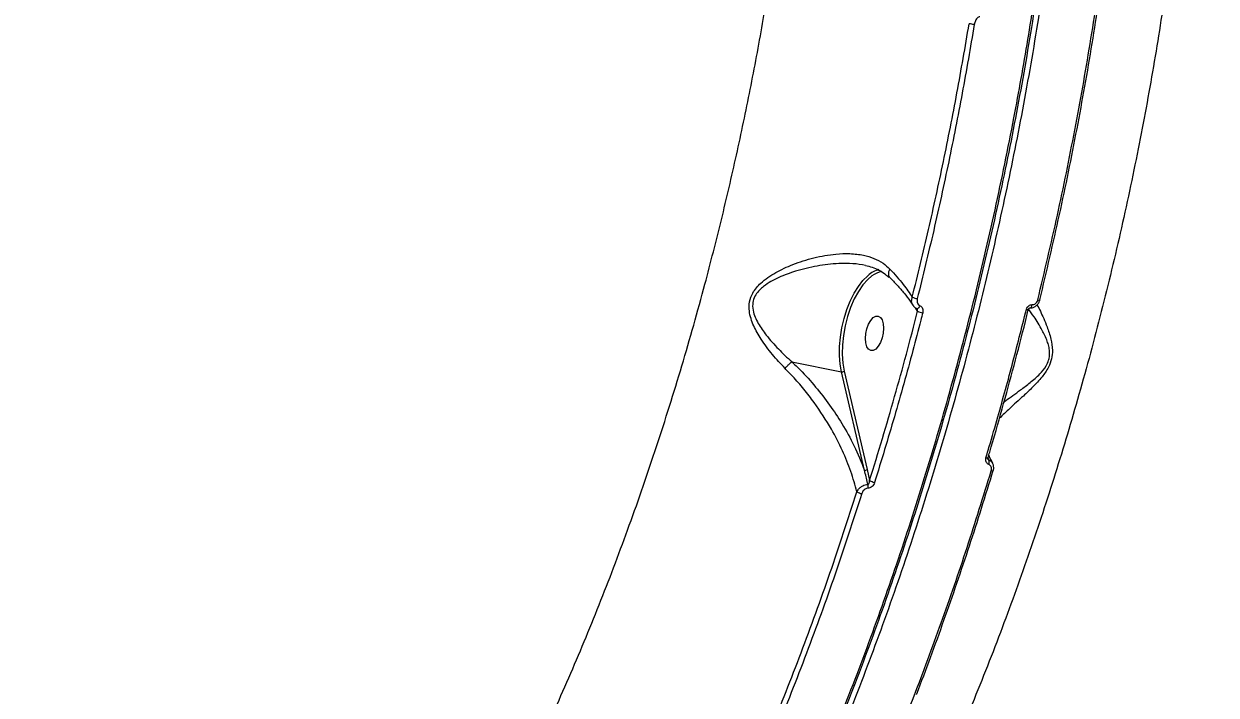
# Model space of a CAD drawing. Header units: millimetres. Extents: x -11024 to 8278, y -7837 to 5770.
# Drawn here: x 2763.7 to 3067.4, y -1551.2 to -1380.3 of the extents above; entities that cross this region are included whole.
import ezdxf

# ---------------------------------------------------------------- set-up
doc = ezdxf.new("R2010")
doc.units = ezdxf.units.MM
for name, color, linetype in [('DIKOM_ОБЪЕКТ', 7, 'Continuous'), ('DIKOM_РАЗМЕР_ЗОНА', 7, 'Continuous'), ('DIKOM_РАЗМЕР_ОБЪЕКТА', 7, 'Continuous')]:
    doc.layers.add(name, color=color, linetype=linetype)
doc.styles.add('style1', font='arial.ttf', dxfattribs={"width": 0.8})
doc.dimstyles.new('1-50', dxfattribs={"dimtxt": 300, "dimasz": 200, "dimexe": 100, "dimexo": 0, "dimgap": 100, "dimtad": 1, "dimtxsty": 'style1', "dimcen": 200, "dimclrd": 7, "dimclre": 7, "dimclrt": 7, "dimadec": 1, "dimazin": 2, "dimtfac": 1, "dimtmove": 0, "dimatfit": 2, "dimfxl": 0, "dimlwd": 25, "dimlwe": 18, "dimarcsym": 0})

# ---------------------------------------------------------------- blocks, each defined once
blk = doc.blocks.new('*D9')
at = {"layer": 'Defpoints', "color": 0, "transparency": 16777216}
for p in [(3740.68, 3707.51), (-8191.56, -3797.25), (-1076.12, -3797.25)]:
    blk.add_point(p, dxfattribs=at)
at = {"layer": 'DIKOM_РАЗМЕР_ОБЪЕКТА', "color": 7, "lineweight": 18, "transparency": 16777216}
for p, q in [((3740.68, 3707.51), (-8291.56, 3707.51)), ((-1076.12, -3797.25), (-8291.56, -3797.25))]:
    blk.add_line(p, q, dxfattribs=at)
at = {"layer": 'DIKOM_РАЗМЕР_ОБЪЕКТА', "color": 7, "lineweight": 25, "transparency": 16777216}
blk.add_line((-8191.56, 3507.51), (-8191.56, -3597.25), dxfattribs=at)
at = {"layer": 'DIKOM_РАЗМЕР_ОБЪЕКТА', "color": 7, "transparency": 16777216}
for points in [[(-8224.9, 3507.51), (-8158.23, 3507.51), (-8191.56, 3707.51)], [(-8224.9, -3597.25), (-8158.23, -3597.25), (-8191.56, -3797.25)]]:
    blk.add_solid(points, dxfattribs=at)
at = {"layer": 'DIKOM_РАЗМЕР_ОБЪЕКТА', "color": 7, "transparency": 16777216, "insert": (-8444.74, -44.87), "char_height": 300, "attachment_point": 5, "rotation": 90, "style": 'style1'}
blk.add_mtext('7500', dxfattribs=at)
blk = doc.blocks.new('*D10')
at = {"layer": 'Defpoints', "color": 0, "transparency": 16777216}
for p in [(-7791.31, -186.83), (6174.94, -1432.98), (6174.94, -5371.27)]:
    blk.add_point(p, dxfattribs=at)
at = {"layer": 'DIKOM_РАЗМЕР_ОБЪЕКТА', "color": 7, "lineweight": 18, "transparency": 16777216}
for p, q in [((-7791.31, -186.83), (-7791.31, -5471.27)), ((6174.94, -1432.98), (6174.94, -5471.27))]:
    blk.add_line(p, q, dxfattribs=at)
at = {"layer": 'DIKOM_РАЗМЕР_ОБЪЕКТА', "color": 7, "lineweight": 25, "transparency": 16777216}
blk.add_line((-7591.31, -5371.27), (5974.94, -5371.27), dxfattribs=at)
at = {"layer": 'DIKOM_РАЗМЕР_ОБЪЕКТА', "color": 7, "transparency": 16777216}
for points in [[(-7591.31, -5337.93), (-7591.31, -5404.6), (-7791.31, -5371.27)], [(5974.94, -5337.93), (5974.94, -5404.6), (6174.94, -5371.27)]]:
    blk.add_solid(points, dxfattribs=at)
at = {"layer": 'DIKOM_РАЗМЕР_ОБЪЕКТА', "color": 7, "transparency": 16777216, "insert": (-1343.68, -5118.1), "char_height": 300, "attachment_point": 5, "style": 'style1'}
blk.add_mtext('14000', dxfattribs=at)
blk = doc.blocks.new('*D11')
at = {"layer": 'Defpoints', "color": 0, "transparency": 16777216}
for p in [(3316.13, 5770.14), (-10574.15, -5797.25), (-1580.09, -5797.25)]:
    blk.add_point(p, dxfattribs=at)
at = {"layer": 'DIKOM_РАЗМЕР_ЗОНА', "color": 7, "lineweight": 18, "transparency": 16777216}
for p, q in [((3316.13, 5770.14), (-10674.15, 5770.14)), ((-1580.09, -5797.25), (-10674.15, -5797.25))]:
    blk.add_line(p, q, dxfattribs=at)
at = {"layer": 'DIKOM_РАЗМЕР_ЗОНА', "color": 7, "lineweight": 25, "transparency": 16777216}
blk.add_line((-10574.15, 5570.14), (-10574.15, -5597.25), dxfattribs=at)
at = {"layer": 'DIKOM_РАЗМЕР_ЗОНА', "color": 7, "transparency": 16777216}
for points in [[(-10607.49, 5570.14), (-10540.82, 5570.14), (-10574.15, 5770.14)], [(-10607.49, -5597.25), (-10540.82, -5597.25), (-10574.15, -5797.25)]]:
    blk.add_solid(points, dxfattribs=at)
at = {"layer": 'DIKOM_РАЗМЕР_ЗОНА', "color": 7, "transparency": 16777216, "insert": (-10827.33, -172.99), "char_height": 300, "attachment_point": 5, "rotation": 90, "style": 'style1'}
blk.add_mtext('11500', dxfattribs=at)

msp = doc.modelspace()

# ---------------------------------------------------------------- linework, layer by layer
at = {"layer": 'DIKOM_ОБЪЕКТ', "color": 7, "linetype": 'Continuous', "lineweight": 15}
for p, q in [((2991.373, -1453.457), (2990.822, -1452.567)), ((2959.338, -1466.287), (2971.991, -1468.888)), ((2977.834, -1493.958), (2971.991, -1468.888)), ((2972.661, -1468.676), (2978.503, -1493.743)), ((3009.271, -1490.951), (3009.517, -1491.357)), ((2978.503, -1493.743), (2979.142, -1496.537))]:
    msp.add_line(p, q, dxfattribs=at)
at = {"layer": 'DIKOM_ОБЪЕКТ', "color": 7, "linetype": 'Continuous', "lineweight": 15, "flags": 128}
for points in [[(2971.991, -1468.888), (2971.645, -1466.889), (2971.48, -1464.719), (2971.5, -1462.425), (2971.702, -1460.057), (2972.084, -1457.665), (2972.637, -1455.301), (2973.349, -1453.018), (2974.204, -1450.864), (2975.185, -1448.886), (2976.268, -1447.127), (2977.432, -1445.626), (2978.651, -1444.414), (2978.764, -1444.319)], [(2979.737, -1444.459), (2978.655, -1445.366), (2977.427, -1446.734), (2976.272, -1448.399), (2975.216, -1450.323), (2974.285, -1452.458), (2973.501, -1454.753), (2972.884, -1457.152), (2972.449, -1459.597), (2972.205, -1462.03), (2972.159, -1464.392), (2972.312, -1466.625), (2972.661, -1468.676)], [(3022.4, -1450.558), (3022.46, -1450.584), (3022.487, -1450.604), (3022.488, -1450.609)], [(2991.142, -1452.781), (2991.195, -1452.796), (2991.321, -1452.789), (2991.461, -1452.727), (2991.604, -1452.614), (2991.744, -1452.457), (2991.872, -1452.265), (2991.98, -1452.049)], [(3020.016, -1452.589), (3020.02, -1452.589), (3020.116, -1452.573), (3020.209, -1452.516), (3020.296, -1452.422), (3020.374, -1452.294), (3020.438, -1452.138), (3020.487, -1451.96), (3020.519, -1451.766)], [(2982.71, -1457.755), (2982.616, -1458.999), (2982.342, -1460.25), (2981.91, -1461.406), (2981.355, -1462.372), (2980.722, -1463.072), (2980.063, -1463.447), (2979.43, -1463.468), (2978.875, -1463.133), (2978.443, -1462.47), (2978.169, -1461.531), (2978.075, -1460.393), (2978.169, -1459.148), (2978.443, -1457.897), (2978.875, -1456.742), (2979.43, -1455.775), (2980.063, -1455.076), (2980.722, -1454.7), (2981.355, -1454.679), (2981.91, -1455.014), (2982.342, -1455.678), (2982.616, -1456.617), (2982.71, -1457.755)], [(3010.623, -1494.086), (3010.624, -1494.088), (3010.623, -1494.102)]]:
    msp.add_lwpolyline(points, dxfattribs=at)
at = {"layer": 'DIKOM_ОБЪЕКТ', "color": 7, "linetype": 'Continuous', "lineweight": 15}
for centre, radius, start, end in [((3003.583, -1391.018), 10.762, 78.14561, 85.20955), ((2983.132, -1449.224), 6.568, 104.2384, 131.68717), ((2983.343, -1449.332), 6.061, 100.06855, 126.50624), ((2993.15, -1440.885), 9.538, 250.68095, 258.65296), ((3022.419, -1449.132), 1.479, 252.70029, 272.6865), ((2994.323, -1445.492), 8.494, 249.67448, 258.79321), ((3019.456, -1451.845), 1.203, 251.02581, 275.70579), ((2972.132, -1468.17), 0.731, 258.83699, 316.27218), ((3009.054, -1490.121), 0.672, 245.59964, 291.39648), ((2977.975, -1493.244), 0.727, 258.85332, 316.65231), ((3008.297, -1491.813), 1.303, 331.84326, 20.51801), ((2981.195, -1492.938), 4.144, 240.30117, 259.12241), ((3010.377, -1493.446), 0.7, 246.69758, 290.51666), ((2977.959, -1495.843), 4.114, 240.31142, 258.91549), ((2976.738, -1498.124), 2.056, 350.29757, 16.05547)]:
    msp.add_arc(centre, radius, start, end, dxfattribs=at)
for points, knots in [([(3019.5, -1125.392), (3020.282, -1129.007), (3022.388, -1138.745), (3025.297, -1155.226), (3028.058, -1174.946), (3030.183, -1195.489), (3031.646, -1216.803), (3032.424, -1238.834), (3032.5, -1261.097), (3031.89, -1283.51), (3030.626, -1305.99), (3028.686, -1328.902), (3026.049, -1352.186), (3022.706, -1375.765), (3018.73, -1399.123), (3014.152, -1422.183), (3009.011, -1444.879), (3003.224, -1467.581), (2996.784, -1490.208), (2989.697, -1512.678), (2982.118, -1534.496), (2974.087, -1555.604), (2965.65, -1575.957), (2956.668, -1595.889), (2947.151, -1615.309), (2937.118, -1634.135), (2926.791, -1651.955), (2916.213, -1668.73), (2905.43, -1684.446), (2894.266, -1699.36), (2882.745, -1713.383), (2870.898, -1726.445), (2859.492, -1737.755), (2848.588, -1747.474), (2838.228, -1755.773), (2827.781, -1763.214), (2817.273, -1769.764), (2806.818, -1775.355), (2796.467, -1779.965), (2787.305, -1783.292), (2781.589, -1784.846), (2779.262, -1785.478)], [0, 0, 0, 0, 0.0156521, 0.042168, 0.0687044, 0.0952202, 0.1225062, 0.1498146, 0.1771007, 0.2036165, 0.2301529, 0.2566687, 0.2839548, 0.3112631, 0.3385492, 0.365065, 0.3916012, 0.4181172, 0.4454032, 0.4727115, 0.4999976, 0.5265134, 0.5530498, 0.5795656, 0.6068517, 0.63416, 0.661446, 0.687962, 0.7144982, 0.741014, 0.7683001, 0.7956083, 0.8228943, 0.8459724, 0.8690776, 0.8921825, 0.9155066, 0.9388307, 0.9615639, 0.9843487, 1, 1, 1, 1]), ([(3059.523, -1205.41), (3060.026, -1210.89), (3061.032, -1221.856), (3061.955, -1238.813), (3062.45, -1256.086), (3062.469, -1273.908), (3061.997, -1292.25), (3061.011, -1311.084), (3059.524, -1330.108), (3057.477, -1349.822), (3054.82, -1370.194), (3051.511, -1391.167), (3047.595, -1412.324), (3043.057, -1433.597), (3037.898, -1454.91), (3032.237, -1475.771), (3026.107, -1496.118), (3019.551, -1515.901), (3012.453, -1535.469), (3004.814, -1554.74), (2996.648, -1573.64), (2988.142, -1591.735), (2979.333, -1608.984), (2970.265, -1625.362), (2960.783, -1641.154), (2950.902, -1656.275), (2940.648, -1670.655), (2930.929, -1683.1), (2921.835, -1693.797), (2913.405, -1702.968), (2904.855, -1711.548), (2896.213, -1719.416), (2890.124, -1724.645), (2886.915, -1727.046), (2886.614, -1727.271)], [0, 0, 0, 0, 0.0299496, 0.0599349, 0.0899203, 0.1198699, 0.1510474, 0.1822657, 0.2134839, 0.2446615, 0.2785606, 0.3124859, 0.346385, 0.3812742, 0.416192, 0.4510812, 0.4848682, 0.5186813, 0.5524682, 0.5872409, 0.6220422, 0.6568149, 0.6905217, 0.7242547, 0.7579615, 0.7926504, 0.8273678, 0.8620569, 0.8889811, 0.9159055, 0.9430448, 0.9701838, 0.9971966, 1, 1, 1, 1]), ([(2772.555, -1786.164), (2775.644, -1785.491), (2782.656, -1783.965), (2793.726, -1780.057), (2805.688, -1774.766), (2817.797, -1768.146), (2830.012, -1760.219), (2842.291, -1750.965), (2854.366, -1740.592), (2866.199, -1729.162), (2877.76, -1716.758), (2889.237, -1703.178), (2900.585, -1688.42), (2911.762, -1672.506), (2922.522, -1655.787), (2932.836, -1638.34), (2942.689, -1620.255), (2952.24, -1601.237), (2961.443, -1581.314), (2970.257, -1560.533), (2978.488, -1539.353), (2986.121, -1517.856), (2993.154, -1496.128), (2999.703, -1473.817), (3005.724, -1450.975), (3011.181, -1427.671), (3015.753, -1405.403), (3019.532, -1384.263), (3022.619, -1364.304), (3025.23, -1344.301), (3027.352, -1324.307), (3028.964, -1304.539), (3030.06, -1285.092), (3030.623, -1267.981), (3030.693, -1257.376), (3030.722, -1253.058)], [0, 0, 0, 0, 0.0247402, 0.0561655, 0.087615, 0.1190403, 0.1513785, 0.1837429, 0.216081, 0.2475062, 0.2789557, 0.310381, 0.3427192, 0.3750837, 0.4074218, 0.4388469, 0.4702965, 0.5017217, 0.5340599, 0.5664243, 0.5987624, 0.6301877, 0.6616371, 0.6930624, 0.7254004, 0.7577648, 0.7901029, 0.8174539, 0.844837, 0.87222, 0.8998625, 0.927505, 0.9544473, 0.9814507, 1, 1, 1, 1]), ([(3031.064, -1253.525), (3031.036, -1257.833), (3030.959, -1269.528), (3030.268, -1288.925), (3028.819, -1311.736), (3026.689, -1334.787), (3023.899, -1357.964), (3020.46, -1381.161), (3016.377, -1404.304), (3011.643, -1427.354), (3006.28, -1450.274), (3000.309, -1472.994), (2993.76, -1495.409), (2986.662, -1517.414), (2979.032, -1538.937), (2970.872, -1559.931), (2962.207, -1580.371), (2953.067, -1600.2), (2943.497, -1619.327), (2933.54, -1637.66), (2923.223, -1655.135), (2912.557, -1671.705), (2901.567, -1687.364), (2890.288, -1702.058), (2878.778, -1715.769), (2867.074, -1728.254), (2859.07, -1736.3), (2854.952, -1739.833), (2854.818, -1739.948)], [0, 0, 0, 0, 0.0236312, 0.0641495, 0.1047954, 0.1455064, 0.1862175, 0.2268634, 0.2673817, 0.3078999, 0.3485459, 0.3892568, 0.4299679, 0.4706138, 0.5111321, 0.5516503, 0.5922964, 0.6330075, 0.6737185, 0.7143645, 0.7548827, 0.7954011, 0.8360472, 0.876758, 0.9174692, 0.9581151, 0.9986336, 1, 1, 1, 1]), ([(2693.048, -1741.086), (2696.146, -1741.379), (2702.346, -1741.964), (2711.83, -1741.693), (2721.418, -1740.583), (2731.232, -1738.525), (2741.254, -1735.492), (2751.465, -1731.448), (2761.702, -1726.451), (2772.233, -1720.338), (2783.031, -1713.018), (2794.061, -1704.423), (2805.101, -1694.686), (2816.112, -1683.79), (2827.053, -1671.747), (2837.673, -1658.836), (2847.943, -1645.126), (2857.843, -1630.703), (2867.547, -1615.314), (2877.013, -1598.972), (2886.201, -1581.711), (2894.902, -1563.927), (2903.099, -1545.697), (2910.785, -1527.102), (2918.092, -1507.826), (2924.98, -1487.906), (2931.413, -1467.399), (2936.864, -1448.113), (2941.448, -1430.188), (2945.295, -1413.664), (2948.794, -1397), (2951.931, -1380.256), (2954.693, -1363.507), (2957.076, -1346.747), (2959.109, -1329.971), (2960.139, -1318.824), (2960.654, -1313.251)], [0, 0, 0, 0, 0.0277655, 0.0555639, 0.0833625, 0.1111275, 0.1400315, 0.168973, 0.1979142, 0.2268182, 0.2582449, 0.2896958, 0.3211227, 0.3534673, 0.3858386, 0.4181833, 0.4495061, 0.480853, 0.5121759, 0.5444126, 0.5766758, 0.6089125, 0.6401611, 0.6714337, 0.7026821, 0.7348412, 0.7670266, 0.7991857, 0.8241464, 0.8491071, 0.8742669, 0.8994269, 0.9244695, 0.9495121, 0.9747561, 1, 1, 1, 1]), ([(3021.979, -1450.544), (3023.675, -1443.383), (3027.068, -1429.061), (3031.476, -1407.304), (3035.415, -1385.394), (3037.552, -1370.725), (3038.62, -1363.391)], [0, 0, 0, 0, 0.2485962, 0.4971929, 0.7485966, 1, 1, 1, 1]), ([(3039.011, -1363.6), (3037.957, -1370.836), (3035.849, -1385.309), (3031.942, -1407.088), (3027.535, -1428.88), (3024.112, -1443.332), (3022.4, -1450.558)], [0, 0, 0, 0, 0.2485972, 0.497194, 0.7485972, 1, 1, 1, 1]), ([(3007.232, -1378.466), (3007.113, -1378.486), (3006.878, -1378.526), (3006.51, -1378.808), (3006.109, -1379.358), (3005.887, -1379.981), (3005.809, -1380.404), (3005.794, -1380.485)], [0, 0, 0, 0, 0.1456403, 0.2900109, 0.5321376, 0.9097978, 1, 1, 1, 1]), ([(2989.994, -1449.886), (2991.399, -1444.16), (2994.208, -1432.707), (2997.986, -1415.34), (3001.466, -1397.864), (3003.477, -1386.15), (3004.482, -1380.293)], [0, 0, 0, 0, 0.2490969, 0.4981937, 0.7490966, 1, 1, 1, 1]), ([(3005.794, -1380.485), (3004.794, -1386.313), (3002.793, -1397.969), (2999.318, -1415.443), (2995.527, -1432.893), (2992.691, -1444.455), (2991.273, -1450.237)], [0, 0, 0, 0, 0.2490969, 0.4981941, 0.749097, 1, 1, 1, 1]), ([(2957.59, -1467.991), (2956.495, -1466.831), (2954.285, -1464.487), (2951.593, -1460.842), (2949.824, -1457.748), (2948.881, -1455.332), (2948.407, -1453.289), (2948.425, -1451.018), (2949.374, -1448.486), (2951.141, -1446.452), (2953.209, -1444.828), (2955.911, -1443.161), (2959.813, -1441.359), (2964.994, -1439.714), (2969.92, -1438.847), (2974.175, -1438.707), (2977.437, -1439.074), (2980.274, -1439.923), (2982.545, -1441.085), (2983.747, -1442.188), (2984.301, -1442.697)], [0, 0, 0, 0, 0.0753142, 0.1521203, 0.213185, 0.2441326, 0.2756861, 0.3129825, 0.3506015, 0.4012238, 0.4378778, 0.4745864, 0.550794, 0.6403417, 0.7326494, 0.7930008, 0.8549408, 0.9047776, 0.956108, 1, 1, 1, 1]), ([(2978.089, -1441.772), (2977.027, -1441.599), (2974.825, -1441.238), (2970.673, -1441.268), (2965.752, -1441.828), (2960.624, -1443.099), (2955.992, -1444.727), (2952.894, -1446.447), (2951.028, -1448.078), (2950.048, -1449.284), (2949.569, -1450.381), (2949.298, -1451.727), (2949.362, -1453.152), (2949.94, -1454.941), (2951.026, -1457.09), (2952.968, -1459.851), (2955.859, -1463.104), (2958.141, -1465.267), (2959.328, -1466.287), (2959.329, -1466.288)], [0, 0, 0, 0, 0.068543, 0.1420015, 0.251734, 0.3615923, 0.4499444, 0.5377255, 0.5659507, 0.5940743, 0.6278202, 0.6343999, 0.6747057, 0.7100374, 0.7455049, 0.8172738, 0.908577, 0.9999021, 1, 1, 1, 1]), ([(2978.089, -1441.765), (2978.672, -1441.911), (2979.881, -1442.212), (2981.523, -1442.947), (2982.959, -1443.811), (2983.73, -1444.541), (2984.07, -1444.862)], [0, 0, 0, 0, 0.2465987, 0.5120023, 0.7849559, 1, 1, 1, 1]), ([(2984.301, -1442.697), (2984.28, -1442.734), (2984.143, -1442.97), (2983.945, -1443.447), (2983.877, -1444.064), (2983.972, -1444.519), (2984.155, -1444.667), (2984.208, -1444.71)], [0, 0, 0, 0, 0.04677029, 0.30001436, 0.59111486, 0.88221289, 1, 1, 1, 1]), ([(2984.192, -1444.747), (2984.855, -1445.424), (2986.214, -1446.811), (2987.96, -1448.871), (2989.297, -1450.602), (2989.929, -1451.599), (2990.146, -1451.942)], [0, 0, 0, 0, 0.2747512, 0.5628965, 0.8500018, 1, 1, 1, 1]), ([(2984.301, -1442.697), (2985.499, -1444.015), (2987.708, -1446.445), (2989.277, -1448.806), (2989.994, -1449.886)], [0, 0, 0, 0, 0.5425539, 1, 1, 1, 1]), ([(2990.196, -1451.909), (2990.125, -1451.811), (2989.893, -1451.496), (2989.788, -1450.769), (2989.926, -1450.179), (2989.994, -1449.886)], [0, 0, 0, 0, 0.18400603, 0.5937873, 1, 1, 1, 1]), ([(2991.273, -1450.237), (2991.241, -1450.432), (2991.178, -1450.822), (2991.31, -1451.377), (2991.582, -1451.819), (2991.854, -1451.976), (2991.98, -1452.049)], [0, 0, 0, 0, 0.2632689, 0.5266464, 0.7812508, 1, 1, 1, 1]), ([(3020.021, -1452.575), (3020.068, -1452.581), (3020.384, -1452.621), (3020.982, -1452.455), (3021.697, -1452.014), (3022.243, -1451.366), (3022.397, -1450.845), (3022.469, -1450.603)], [0, 0, 0, 0, 0.0433775, 0.2866464, 0.5322616, 0.7838251, 1, 1, 1, 1]), ([(3020.519, -1451.766), (3020.671, -1451.756), (3020.973, -1451.734), (3021.401, -1451.492), (3021.746, -1451.127), (3021.916, -1450.781), (3021.969, -1450.581), (3021.979, -1450.544)], [0, 0, 0, 0, 0.2364331, 0.4729061, 0.7099023, 0.946808, 1, 1, 1, 1]), ([(2979.142, -1496.537), (2981.311, -1489.442), (2985.655, -1475.231), (2989.465, -1460.722), (2991.373, -1453.457)], [0, 0, 0, 0, 0.4992714, 1, 1, 1, 1]), ([(2992.672, -1453.824), (2992.507, -1454.467), (2991.683, -1457.684), (2989.348, -1466.55), (2985.514, -1480.362), (2982.114, -1491.456), (2980.413, -1497.007)], [0, 0, 0, 0, 0.04414204, 0.22072058, 0.6100159, 1, 1, 1, 1]), ([(2990.199, -1451.932), (2990.292, -1452.082), (2990.523, -1452.453), (2990.91, -1452.658), (2991.141, -1452.78)], [0, 0, 0, 0, 0.4020935, 1, 1, 1, 1]), ([(2991.144, -1452.786), (2991.158, -1452.784), (2991.175, -1452.782), (2991.209, -1452.851), (2991.215, -1452.863)], [0, 0, 0, 0, 0.8210704, 1, 1, 1, 1]), ([(2991.373, -1453.457), (2991.367, -1453.369), (2991.355, -1453.198), (2991.298, -1452.99), (2991.23, -1452.891), (2991.213, -1452.865)], [0, 0, 0, 0, 0.43691001, 0.85124819, 1, 1, 1, 1]), ([(2991.98, -1452.049), (2992.105, -1452.121), (2992.373, -1452.276), (2992.639, -1452.709), (2992.768, -1453.252), (2992.704, -1453.633), (2992.672, -1453.824)], [0, 0, 0, 0, 0.2213617, 0.474382, 0.7373158, 1, 1, 1, 1]), ([(3008.777, -1490.733), (3008.964, -1490.102), (3009.901, -1486.943), (3012.166, -1479.117), (3015.467, -1467.188), (3017.865, -1457.72), (3019.065, -1452.983)], [0, 0, 0, 0, 0.0507681, 0.253847, 0.6266953, 1, 1, 1, 1]), ([(3009.293, -1490.745), (3009.438, -1490.267), (3010.687, -1486.155), (3012.912, -1478.322), (3015.944, -1467.249), (3018.156, -1458.812), (3019.315, -1454.058), (3019.563, -1453.04)], [0, 0, 0, 0, 0.038632, 0.332073, 0.6261393, 0.9199474, 1, 1, 1, 1]), ([(3021.805, -1451.809), (3022.071, -1452.339), (3022.845, -1453.88), (3024.174, -1456.849), (3025.331, -1460.242), (3025.801, -1463.045), (3025.561, -1465.594), (3024.645, -1467.985), (3022.919, -1470.434), (3020.672, -1472.805), (3017.827, -1475.476), (3014.779, -1478.204), (3013.049, -1479.877), (3012.212, -1480.686)], [0, 0, 0, 0, 0.0744964, 0.2165372, 0.3092039, 0.3851749, 0.4342234, 0.4867392, 0.5547868, 0.6418602, 0.7313146, 0.8700954, 1, 1, 1, 1]), ([(3013.398, -1476.475), (3013.547, -1476.367), (3014.729, -1475.506), (3017.045, -1473.893), (3020.013, -1471.668), (3022.302, -1469.719), (3023.974, -1467.733), (3024.643, -1466.266), (3024.972, -1465.011), (3025.034, -1463.747), (3024.779, -1462.299), (3024.196, -1460.439), (3022.905, -1457.81), (3021.168, -1455.024), (3020.083, -1453.524), (3019.634, -1452.903)], [0, 0, 0, 0, 0.0231444, 0.1845646, 0.2810526, 0.3792318, 0.4502589, 0.4909535, 0.5029796, 0.5523382, 0.5919495, 0.6327033, 0.7344656, 0.890235, 1, 1, 1, 1]), ([(3019.065, -1452.983), (3019.075, -1452.946), (3019.129, -1452.746), (3019.3, -1452.402), (3019.643, -1452.038), (3020.068, -1451.798), (3020.369, -1451.777), (3020.519, -1451.766)], [0, 0, 0, 0, 0.0545868, 0.2913392, 0.527871, 0.7639575, 1, 1, 1, 1]), ([(3019.579, -1453.046), (3019.586, -1453.016), (3019.605, -1452.934), (3019.675, -1452.808), (3019.777, -1452.691), (3019.888, -1452.616), (3019.975, -1452.589), (3020.004, -1452.592), (3020.016, -1452.593)], [0, 0, 0, 0, 0.0964155, 0.2699606, 0.4423699, 0.631314, 0.8453215, 1, 1, 1, 1]), ([(2957.59, -1467.991), (2957.622, -1467.956), (2957.846, -1467.711), (2958.282, -1467.256), (2958.869, -1466.684), (2959.176, -1466.42), (2959.329, -1466.288)], [0, 0, 0, 0, 0.0544412, 0.3767257, 0.6883507, 1, 1, 1, 1]), ([(2959.329, -1466.288), (2959.33, -1466.288), (2959.332, -1466.287), (2959.335, -1466.287), (2959.337, -1466.287), (2959.338, -1466.287)], [0, 0, 0, 0, 0.344598, 0.7982658, 1, 1, 1, 1]), ([(2959.338, -1466.287), (2960.043, -1466.972), (2962.181, -1469.046), (2965.469, -1472.721), (2969.028, -1477.316), (2972.314, -1482.306), (2975.405, -1487.88), (2976.993, -1491.854), (2977.834, -1493.958)], [0, 0, 0, 0, 0.0822958, 0.2495051, 0.4172976, 0.5846529, 0.7802038, 1, 1, 1, 1]), ([(2975.922, -1499.417), (2975.44, -1497.695), (2974.471, -1494.23), (2972.269, -1488.877), (2969.247, -1482.968), (2965.861, -1477.716), (2962.425, -1473.269), (2959.925, -1470.378), (2958.248, -1468.664), (2957.59, -1467.991)], [0, 0, 0, 0, 0.1610245, 0.323857, 0.4936597, 0.708325, 0.8185373, 0.9287349, 1, 1, 1, 1]), ([(3009.445, -1492.428), (3009.428, -1492.421), (3009.275, -1492.36), (3009.012, -1492.17), (3008.768, -1491.765), (3008.668, -1491.26), (3008.741, -1490.909), (3008.777, -1490.733)], [0, 0, 0, 0, 0.0298965, 0.2617759, 0.5039413, 0.7520115, 1, 1, 1, 1]), ([(3009.316, -1491.17), (3009.315, -1491.17), (3009.305, -1491.162), (3009.271, -1491.075), (3009.261, -1490.915), (3009.291, -1490.755), (3009.331, -1490.661), (3009.343, -1490.633)], [0, 0, 0, 0, 0.0393041, 0.3399351, 0.6030175, 0.8817635, 1, 1, 1, 1]), ([(3010.561, -1492.212), (3010.468, -1492.052), (3010.04, -1491.313), (3009.703, -1490.565), (3009.536, -1490.028), (3009.523, -1489.986)], [0, 0, 0, 0, 0.2033848, 0.9372067, 1, 1, 1, 1]), ([(2978.714, -1497.555), (2978.684, -1497.432), (2978.399, -1496.233), (2978.101, -1495.034), (2977.834, -1493.958)], [0, 0, 0, 0, 0.1029485, 1, 1, 1, 1]), ([(3009.321, -1491.167), (3009.336, -1491.195), (3009.374, -1491.264), (3009.443, -1491.318), (3009.495, -1491.347), (3009.511, -1491.354), (3009.517, -1491.357)], [0, 0, 0, 0, 0.3245157, 0.8028855, 0.9252461, 1, 1, 1, 1]), ([(3010.101, -1494.089), (3010.137, -1493.917), (3010.21, -1493.573), (3010.113, -1493.079), (3009.874, -1492.683), (3009.616, -1492.496), (3009.464, -1492.436), (3009.445, -1492.428)], [0, 0, 0, 0, 0.24787, 0.4959085, 0.7364663, 0.9670722, 1, 1, 1, 1]), ([(3009.517, -1491.357), (3009.548, -1491.37), (3009.801, -1491.473), (3010.168, -1491.706), (3010.349, -1492.049), (3010.418, -1492.182)], [0, 0, 0, 0, 0.080641, 0.6452828, 1, 1, 1, 1]), ([(3010.612, -1494.098), (3010.63, -1494.048), (3010.757, -1493.706), (3010.752, -1493.064), (3010.64, -1492.438), (3010.455, -1492.199), (3010.432, -1492.17)], [0, 0, 0, 0, 0.0786216, 0.5373105, 0.9428753, 1, 1, 1, 1]), ([(2978.714, -1497.555), (2978.741, -1497.548), (2978.789, -1497.536), (2978.875, -1497.466), (2978.97, -1497.329), (2979.064, -1497.087), (2979.121, -1496.813), (2979.136, -1496.618), (2979.142, -1496.537)], [0, 0, 0, 0, 0.0789669, 0.135662, 0.3029227, 0.5190902, 0.8023506, 1, 1, 1, 1]), ([(2980.413, -1497.007), (2980.368, -1497.131), (2980.256, -1497.438), (2979.975, -1497.86), (2979.596, -1498.21), (2979.184, -1498.435), (2978.905, -1498.459), (2978.764, -1498.47)], [0, 0, 0, 0, 0.1655156, 0.4120164, 0.6200377, 0.8096868, 1, 1, 1, 1]), ([(2979.252, -1578.79), (2980.57, -1575.708), (2984.426, -1566.696), (2990.544, -1551.402), (2997.475, -1532.735), (3004.049, -1513.645), (3008.083, -1500.608), (3010.101, -1494.089)], [0, 0, 0, 0, 0.1144539, 0.3347654, 0.5550762, 0.7775386, 1, 1, 1, 1]), ([(3010.546, -1494.004), (3008.554, -1500.448), (3004.571, -1513.336), (2998.014, -1532.284), (2993.457, -1544.849), (2991.024, -1550.975), (2991.017, -1550.991)], [0, 0, 0, 0, 0.3319491, 0.663899, 0.9990887, 1, 1, 1, 1]), ([(2945.779, -1579.058), (2948.529, -1572.74), (2954.03, -1560.103), (2961.767, -1540.395), (2969.141, -1520.206), (2973.661, -1506.347), (2975.922, -1499.417)], [0, 0, 0, 0, 0.2485954, 0.4971899, 0.7485949, 1, 1, 1, 1]), ([(2977.168, -1499.88), (2974.929, -1506.749), (2970.449, -1520.485), (2963.094, -1540.651), (2955.319, -1560.487), (2949.744, -1573.296), (2946.957, -1579.701)], [0, 0, 0, 0, 0.2485949, 0.4971903, 0.7485943, 1, 1, 1, 1]), ([(2975.922, -1499.417), (2976.006, -1499.257), (2976.215, -1498.857), (2976.707, -1498.313), (2977.349, -1497.868), (2978.035, -1497.588), (2978.485, -1497.566), (2978.714, -1497.555)], [0, 0, 0, 0, 0.1576144, 0.3931815, 0.5991544, 0.7967082, 1, 1, 1, 1]), ([(2978.764, -1498.47), (2978.628, -1498.482), (2978.355, -1498.504), (2977.955, -1498.722), (2977.59, -1499.061), (2977.321, -1499.467), (2977.212, -1499.761), (2977.168, -1499.88)], [0, 0, 0, 0, 0.1920521, 0.3836007, 0.5902216, 0.8340589, 1, 1, 1, 1])]:
    msp.add_open_spline(points, degree=3, knots=knots, dxfattribs=at)

# ---------------------------------------------------------------- dimensions: what is measured, and where the dimension line sits
at = {"layer": 'DIKOM_РАЗМЕР_ЗОНА'}
dim = msp.add_linear_dim(base=(-10574.155, -5797.252), p1=(3316.126, 5770.14), p2=(-1580.087, -5797.252), angle=90, text='11500', dimstyle='1-50', dxfattribs=at)
dim.commit()
dim.dimension.update_dxf_attribs({"geometry": '*D11', "text_midpoint": (-10574.155, -172.992), "dimtype": 160})
at = {"layer": 'DIKOM_РАЗМЕР_ОБЪЕКТА'}
dim = msp.add_linear_dim(base=(-8191.564, -3797.252), p1=(3740.68, 3707.508), p2=(-1076.116, -3797.252), angle=90, text='7500', dimstyle='1-50', dxfattribs=at)
dim.commit()
dim.dimension.update_dxf_attribs({"geometry": '*D9', "text_midpoint": (-8191.564, -44.872), "dimtype": 160})
dim = msp.add_linear_dim(base=(6174.942, -5371.267), p1=(-7791.307, -186.829), p2=(6174.942, -1432.983), text='14000', dimstyle='1-50', dxfattribs=at)
dim.commit()
dim.dimension.update_dxf_attribs({"geometry": '*D10', "text_midpoint": (-1343.681, -5371.267), "dimtype": 160})

doc.saveas('drawing.dxf')
